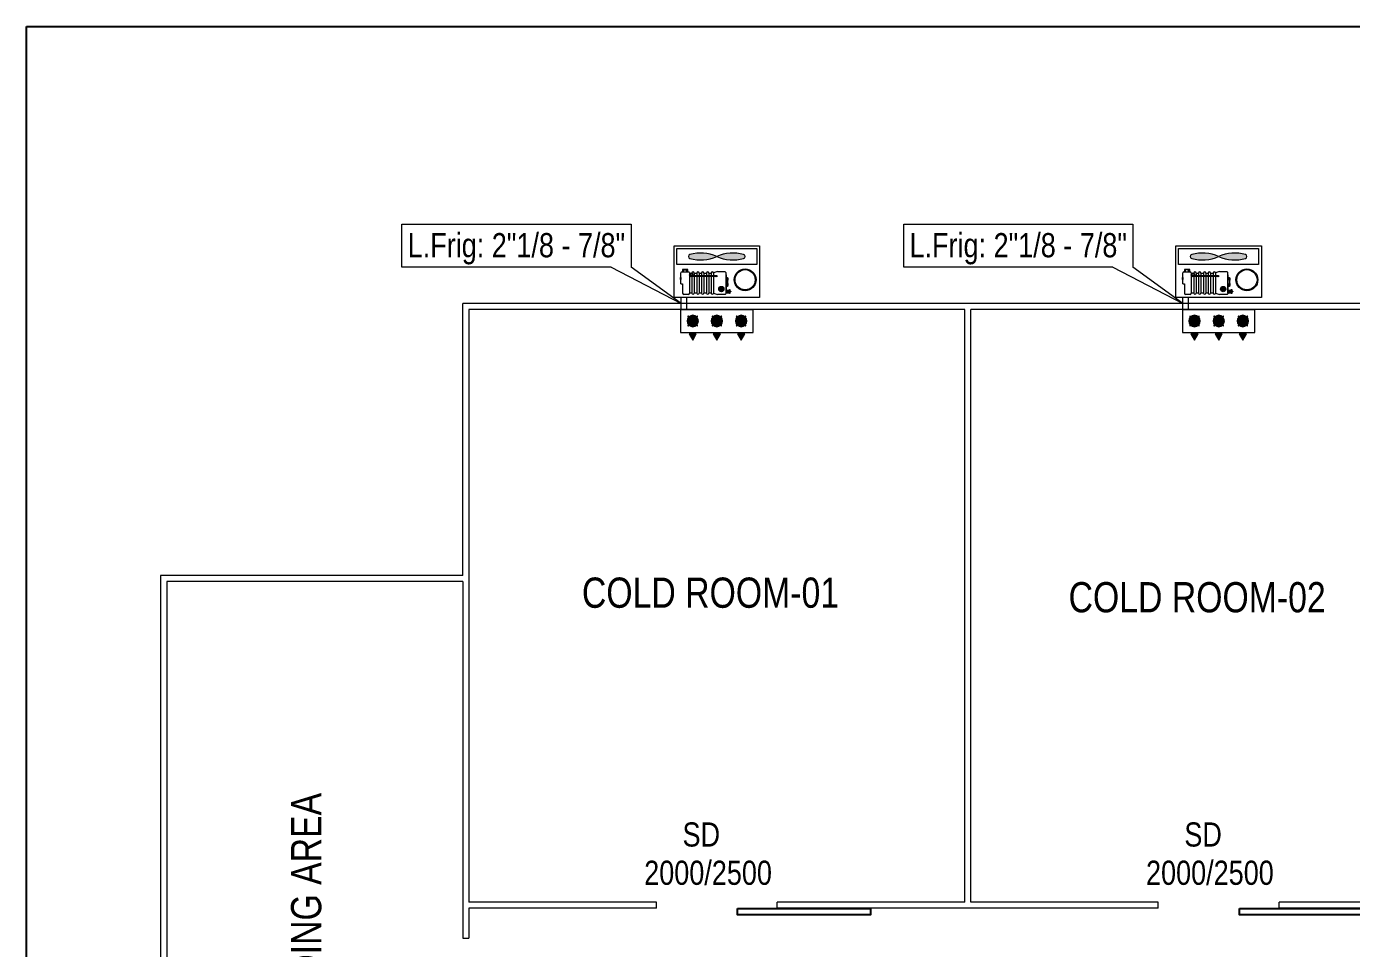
# Model space of a CAD drawing. Header units: millimetres. Extents: x 3417.1 to 3507.1, y 1298.2 to 1329.8.
# Drawn here: x 3417.06 to 3438.98, y 1314.59 to 1329.84 of the extents above; entities that cross this region are included whole.
import ezdxf

# ---------------------------------------------------------------- set-up
doc = ezdxf.new("R2010")
doc.units = ezdxf.units.MM
doc.linetypes.add('JIS_02_0.7', pattern=[1.35, 0.75, -0.6])
for name, color, linetype, lineweight in [('Contour', 7, 'Continuous', 9), ('Froid', 6, 'Continuous', 9), ('P.A.C', 112, 'Continuous', 13)]:
    doc.layers.add(name, color=color, linetype=linetype, lineweight=lineweight)
doc.layers.add('Porte', color=8, linetype='Continuous')
doc.layers.add('Text01', color=42, linetype='Continuous')
doc.styles.get("Standard").update_dxf_attribs({"font": 'arial.ttf'})

# ---------------------------------------------------------------- blocks, each defined once
blk = doc.blocks.new('GTEW')
at = {"layer": 'Froid'}
h = blk.add_hatch(color=256, dxfattribs=at)
h.dxf.hatch_style = 1
h.set_gradient(color1=(255, 0, 255), color2=(173, 173, 173), tint=1, name='SPHERICAL')
h.paths.add_polyline_path([(3428.923, 1326.001, 0.76774), (3428.923, 1326.068, 0.170197), (3428.479, 1326.034, 0.170197)])
h.paths.add_polyline_path([(3428.479, 1326.034, 0.170197), (3428.035, 1326.068, 0.76774), (3428.035, 1326.001, 0.170197)])
h = blk.add_hatch(color=256, dxfattribs=at)
h.dxf.hatch_style = 1
h.set_gradient(color1=(255, 0, 255), color2=(173, 173, 173), tint=1, name='SPHERICAL')
h.paths.add_polyline_path([(3437.223, 1326.001, 0.76774), (3437.223, 1326.068, 0.170197), (3436.779, 1326.034, 0.170197)])
h.paths.add_polyline_path([(3436.779, 1326.034, 0.170197), (3436.335, 1326.068, 0.76774), (3436.335, 1326.001, 0.170197)])
h = blk.add_hatch(color=256, dxfattribs=at)
h.dxf.hatch_style = 1
h.paths.add_polyline_path([(3428.039, 1325.755), (3428.039, 1325.758), (3428.028, 1325.758), (3428.028, 1325.737, -0.190781)])
h.paths.add_polyline_path([(3428.028, 1325.729), (3428.028, 1325.724, 0.414214), (3428.048, 1325.704), (3428.057, 1325.704, -0.376247)])
h.paths.add_polyline_path([(3428.068, 1325.707, -0.106016), (3428.057, 1325.704), (3428.068, 1325.704)])
h.paths.add_polyline_path([(3428.039, 1325.735), (3428.039, 1325.736, 0.041034), (3428.038, 1325.733, 0.427359), (3428.058, 1325.715, -0.398981)])
h = blk.add_hatch(color=256, dxfattribs=at)
h.dxf.hatch_style = 1
h.paths.add_polyline_path([(3428.068, 1325.758), (3428.044, 1325.758, 0.051406), (3428.039, 1325.755), (3428.039, 1325.736, -0.579239), (3428.068, 1325.747)])
h = blk.add_hatch(color=256, dxfattribs=at)
h.dxf.hatch_style = 1
h.paths.add_polyline_path([(3428.464, 1325.71, 1), (3428.481, 1325.71, 1)])
h = blk.add_hatch(color=256, dxfattribs=at)
h.dxf.hatch_style = 1
h.paths.add_polyline_path([(3436.339, 1325.755), (3436.339, 1325.758), (3436.328, 1325.758), (3436.328, 1325.737, -0.190781)])
h.paths.add_polyline_path([(3436.328, 1325.729), (3436.328, 1325.724, 0.414214), (3436.348, 1325.704), (3436.357, 1325.704, -0.376247)])
h.paths.add_polyline_path([(3436.368, 1325.707, -0.106016), (3436.357, 1325.704), (3436.368, 1325.704)])
h.paths.add_polyline_path([(3436.339, 1325.735), (3436.339, 1325.736, 0.041034), (3436.338, 1325.733, 0.427359), (3436.358, 1325.715, -0.398981)])
h = blk.add_hatch(color=256, dxfattribs=at)
h.dxf.hatch_style = 1
h.paths.add_polyline_path([(3436.368, 1325.758), (3436.344, 1325.758, 0.051406), (3436.339, 1325.755), (3436.339, 1325.736, -0.579239), (3436.368, 1325.747)])
h = blk.add_hatch(color=256, dxfattribs=at)
h.dxf.hatch_style = 1
h.paths.add_polyline_path([(3436.764, 1325.71, 1), (3436.781, 1325.71, 1)])
h = blk.add_hatch(color=256, dxfattribs=at)
h.dxf.hatch_style = 1
h.paths.add_polyline_path([(3428.595, 1325.513), (3428.514, 1325.513, 0.103921), (3428.511, 1325.495, 1), (3428.598, 1325.495, 0.103921)])
h = blk.add_hatch(color=256, dxfattribs=at)
h.dxf.hatch_style = 1
h.paths.add_polyline_path([(3428.713, 1325.457), (3428.708, 1325.459), (3428.708, 1325.449), (3428.713, 1325.45)])
h.paths.add_polyline_path([(3428.708, 1325.457), (3428.705, 1325.457), (3428.705, 1325.451), (3428.708, 1325.451)])
h.paths.add_polyline_path([(3428.708, 1325.459), (3428.705, 1325.459), (3428.705, 1325.457), (3428.708, 1325.457)])
h.paths.add_polyline_path([(3428.708, 1325.451), (3428.705, 1325.451), (3428.705, 1325.449), (3428.708, 1325.449)])
h = blk.add_hatch(color=256, dxfattribs=at)
h.dxf.hatch_style = 1
h.paths.add_polyline_path([(3436.895, 1325.513), (3436.814, 1325.513, 0.103921), (3436.811, 1325.495, 1), (3436.898, 1325.495, 0.103921)])
h = blk.add_hatch(color=256, dxfattribs=at)
h.dxf.hatch_style = 1
h.paths.add_polyline_path([(3437.013, 1325.457), (3437.008, 1325.459), (3437.008, 1325.449), (3437.013, 1325.45)])
h.paths.add_polyline_path([(3437.008, 1325.457), (3437.005, 1325.457), (3437.005, 1325.451), (3437.008, 1325.451)])
h.paths.add_polyline_path([(3437.008, 1325.459), (3437.005, 1325.459), (3437.005, 1325.457), (3437.008, 1325.457)])
h.paths.add_polyline_path([(3437.008, 1325.451), (3437.005, 1325.451), (3437.005, 1325.449), (3437.008, 1325.449)])
for points in [[(3428.022, 1324.753), (3428.141, 1324.753), (3428.081, 1324.652)], [(3428.422, 1324.753), (3428.541, 1324.753), (3428.481, 1324.652)], [(3428.822, 1324.753), (3428.941, 1324.753), (3428.881, 1324.652)], [(3436.322, 1324.753), (3436.441, 1324.753), (3436.381, 1324.652)], [(3436.722, 1324.753), (3436.841, 1324.753), (3436.781, 1324.652)], [(3437.122, 1324.753), (3437.241, 1324.753), (3437.181, 1324.652)]]:
    blk.add_hatch(color=256, dxfattribs=at).paths.add_polyline_path(points)
at = {"layer": 'Contour'}
for p, q in [((3466.881, 1325.256), (3424.281, 1325.256)), ((3424.281, 1320.756), (3424.281, 1325.256)), ((3432.581, 1325.156), (3424.381, 1325.156)), ((3424.381, 1325.156), (3424.381, 1315.356)), ((3432.581, 1315.356), (3432.581, 1325.156)), ((3440.881, 1325.156), (3432.681, 1325.156)), ((3432.681, 1315.356), (3432.681, 1325.156)), ((3424.281, 1320.756), (3419.281, 1320.756)), ((3419.281, 1320.756), (3419.281, 1305.756)), ((3424.281, 1320.656), (3419.381, 1320.656)), ((3419.381, 1320.656), (3419.381, 1305.856)), ((3424.281, 1320.656), (3424.281, 1314.756)), ((3427.481, 1315.356), (3424.381, 1315.356)), ((3427.481, 1315.256), (3427.481, 1315.356)), ((3432.581, 1315.356), (3429.481, 1315.356)), ((3429.481, 1315.256), (3429.481, 1315.356)), ((3435.781, 1315.356), (3432.681, 1315.356)), ((3435.781, 1315.256), (3435.781, 1315.356)), ((3440.881, 1315.356), (3437.781, 1315.356)), ((3437.781, 1315.256), (3437.781, 1315.356)), ((3427.481, 1315.256), (3424.381, 1315.256)), ((3424.381, 1315.256), (3424.381, 1314.756)), ((3435.781, 1315.256), (3429.481, 1315.256)), ((3444.081, 1315.256), (3437.781, 1315.256)), ((3424.281, 1314.756), (3424.381, 1314.756))]:
    blk.add_line(p, q, dxfattribs=at)
at = {"layer": 'Froid', "color": 8}
for p, q in [((3426.731, 1325.855), (3427.89, 1325.256)), ((3427.89, 1325.257), (3427.062, 1325.855)), ((3435.031, 1325.855), (3436.19, 1325.256)), ((3436.19, 1325.257), (3435.362, 1325.855))]:
    blk.add_line(p, q, dxfattribs=at)
at = {"layer": 'Froid'}
for p, q in [((3427.88, 1325.674), (3427.886, 1325.674)), ((3427.886, 1325.667), (3427.88, 1325.667)), ((3427.88, 1325.661), (3427.886, 1325.661)), ((3427.886, 1325.584), (3427.886, 1325.762)), ((3427.906, 1325.782), (3428.007, 1325.782)), ((3428.027, 1325.762), (3428.027, 1325.426)), ((3428.462, 1325.704), (3428.048, 1325.704)), ((3428.068, 1325.758), (3428.068, 1325.43)), ((3428.296, 1325.715), (3428.079, 1325.715)), ((3428.108, 1325.758), (3428.108, 1325.43)), ((3428.148, 1325.758), (3428.148, 1325.43)), ((3428.188, 1325.758), (3428.188, 1325.43)), ((3428.228, 1325.758), (3428.228, 1325.43)), ((3428.267, 1325.758), (3428.267, 1325.43)), ((3428.307, 1325.758), (3428.307, 1325.43)), ((3428.461, 1325.715), (3428.311, 1325.715)), ((3428.347, 1325.758), (3428.347, 1325.43)), ((3428.387, 1325.758), (3428.387, 1325.43)), ((3428.427, 1325.762), (3428.426, 1325.762)), ((3428.427, 1325.758), (3428.427, 1325.43)), ((3428.664, 1325.667), (3428.658, 1325.667)), ((3428.658, 1325.66), (3428.661, 1325.66)), ((3428.658, 1325.66), (3428.664, 1325.66)), ((3436.18, 1325.674), (3436.186, 1325.674)), ((3436.186, 1325.667), (3436.18, 1325.667)), ((3436.18, 1325.661), (3436.186, 1325.661)), ((3436.186, 1325.584), (3436.186, 1325.762)), ((3436.206, 1325.782), (3436.307, 1325.782)), ((3436.327, 1325.762), (3436.327, 1325.426)), ((3436.762, 1325.704), (3436.348, 1325.704)), ((3436.368, 1325.758), (3436.368, 1325.43)), ((3436.596, 1325.715), (3436.379, 1325.715)), ((3436.408, 1325.758), (3436.408, 1325.43)), ((3436.448, 1325.758), (3436.448, 1325.43)), ((3436.488, 1325.758), (3436.488, 1325.43)), ((3436.528, 1325.758), (3436.528, 1325.43)), ((3436.567, 1325.758), (3436.567, 1325.43)), ((3436.607, 1325.758), (3436.607, 1325.43)), ((3436.761, 1325.715), (3436.611, 1325.715)), ((3436.647, 1325.758), (3436.647, 1325.43)), ((3436.687, 1325.758), (3436.687, 1325.43)), ((3436.727, 1325.762), (3436.726, 1325.762)), ((3436.727, 1325.758), (3436.727, 1325.43)), ((3436.964, 1325.667), (3436.958, 1325.667)), ((3436.958, 1325.66), (3436.961, 1325.66)), ((3436.958, 1325.66), (3436.964, 1325.66)), ((3427.886, 1325.584), (3427.915, 1325.584)), ((3427.915, 1325.584), (3427.915, 1325.426)), ((3428.514, 1325.513), (3428.595, 1325.513)), ((3428.664, 1325.653), (3428.658, 1325.653)), ((3428.664, 1325.578), (3428.658, 1325.578)), ((3428.658, 1325.572), (3428.664, 1325.572)), ((3428.664, 1325.564), (3428.658, 1325.564)), ((3428.705, 1325.459), (3428.708, 1325.459)), ((3428.705, 1325.45), (3428.705, 1325.457)), ((3428.708, 1325.457), (3428.705, 1325.457)), ((3428.708, 1325.451), (3428.705, 1325.451)), ((3428.705, 1325.449), (3428.708, 1325.449)), ((3428.708, 1325.449), (3428.708, 1325.459)), ((3428.708, 1325.459), (3428.713, 1325.457)), ((3428.713, 1325.45), (3428.708, 1325.449)), ((3428.713, 1325.457), (3428.713, 1325.45)), ((3436.186, 1325.584), (3436.215, 1325.584)), ((3436.215, 1325.584), (3436.215, 1325.426)), ((3436.814, 1325.513), (3436.895, 1325.513)), ((3436.964, 1325.653), (3436.958, 1325.653)), ((3436.964, 1325.578), (3436.958, 1325.578)), ((3436.958, 1325.572), (3436.964, 1325.572)), ((3436.964, 1325.564), (3436.958, 1325.564)), ((3437.005, 1325.459), (3437.008, 1325.459)), ((3437.005, 1325.45), (3437.005, 1325.457)), ((3437.008, 1325.457), (3437.005, 1325.457)), ((3437.008, 1325.451), (3437.005, 1325.451)), ((3437.005, 1325.449), (3437.008, 1325.449)), ((3437.008, 1325.449), (3437.008, 1325.459)), ((3437.008, 1325.459), (3437.013, 1325.457)), ((3437.013, 1325.45), (3437.008, 1325.449)), ((3437.013, 1325.457), (3437.013, 1325.45)), ((3428.007, 1325.406), (3427.935, 1325.406)), ((3427.982, 1325.156), (3427.982, 1325.358)), ((3428.427, 1325.426), (3428.426, 1325.426)), ((3436.307, 1325.406), (3436.235, 1325.406)), ((3436.282, 1325.156), (3436.282, 1325.358)), ((3436.727, 1325.426), (3436.726, 1325.426)), ((3427.881, 1325.156), (3427.881, 1324.777)), ((3427.881, 1325.156), (3429.081, 1325.156)), ((3429.081, 1324.777), (3429.081, 1325.156)), ((3436.181, 1325.156), (3436.181, 1324.777)), ((3436.181, 1325.156), (3437.381, 1325.156)), ((3437.381, 1324.777), (3437.381, 1325.156)), ((3427.881, 1324.777), (3429.081, 1324.777)), ((3436.181, 1324.777), (3437.381, 1324.777)), ((3428.022, 1324.753), (3428.141, 1324.753)), ((3428.022, 1324.753), (3428.081, 1324.652)), ((3428.081, 1324.652), (3428.141, 1324.753)), ((3428.422, 1324.753), (3428.541, 1324.753)), ((3428.422, 1324.753), (3428.481, 1324.652)), ((3428.481, 1324.652), (3428.541, 1324.753)), ((3428.822, 1324.753), (3428.941, 1324.753)), ((3428.822, 1324.753), (3428.881, 1324.652)), ((3428.881, 1324.652), (3428.941, 1324.753)), ((3436.322, 1324.753), (3436.441, 1324.753)), ((3436.322, 1324.753), (3436.381, 1324.652)), ((3436.381, 1324.652), (3436.441, 1324.753)), ((3436.722, 1324.753), (3436.841, 1324.753)), ((3436.722, 1324.753), (3436.781, 1324.652)), ((3436.781, 1324.652), (3436.841, 1324.753)), ((3437.122, 1324.753), (3437.241, 1324.753)), ((3437.122, 1324.753), (3437.181, 1324.652)), ((3437.181, 1324.652), (3437.241, 1324.753))]:
    blk.add_line(p, q, dxfattribs=at)
at = {"layer": 'Froid', "linetype": 'JIS_02_0.7'}
for p, q in [((3427.89, 1325.156), (3427.89, 1325.358)), ((3436.19, 1325.156), (3436.19, 1325.358))]:
    blk.add_line(p, q, dxfattribs=at)
at = {"layer": 'Froid', "color": 8}
for points in [[(3426.731, 1325.855), (3423.271, 1325.855), (3423.271, 1326.57), (3427.062, 1326.57), (3427.062, 1325.855)], [(3435.031, 1325.855), (3431.571, 1325.855), (3431.571, 1326.57), (3435.362, 1326.57), (3435.362, 1325.855)]]:
    blk.add_lwpolyline(points, dxfattribs=at)
at = {"layer": 'Froid', "ltscale": 0.1}
for points in [[(3427.774, 1326.211), (3429.188, 1326.211), (3429.188, 1325.358), (3427.774, 1325.358)], [(3436.074, 1326.211), (3437.488, 1326.211), (3437.488, 1325.358), (3436.074, 1325.358)]]:
    blk.add_lwpolyline(points, close=True, dxfattribs=at)
at = {"layer": 'Froid'}
for points in [[(3427.817, 1326.165), (3429.142, 1326.165), (3429.142, 1325.904), (3427.817, 1325.904)], [(3436.117, 1326.165), (3437.442, 1326.165), (3437.442, 1325.904), (3436.117, 1325.904)], [(3427.914, 1325.782), (3428.002, 1325.782), (3428.002, 1325.82), (3427.914, 1325.82)], [(3428.632, 1325.686), (3428.658, 1325.686), (3428.658, 1325.54), (3428.632, 1325.54)], [(3436.214, 1325.782), (3436.302, 1325.782), (3436.302, 1325.82), (3436.214, 1325.82)], [(3436.932, 1325.686), (3436.958, 1325.686), (3436.958, 1325.54), (3436.932, 1325.54)], [(3428.632, 1325.476), (3428.69, 1325.476), (3428.69, 1325.43), (3428.632, 1325.43)], [(3428.69, 1325.487), (3428.697, 1325.487), (3428.697, 1325.42), (3428.69, 1325.42)], [(3436.932, 1325.476), (3436.99, 1325.476), (3436.99, 1325.43), (3436.932, 1325.43)], [(3436.99, 1325.487), (3436.997, 1325.487), (3436.997, 1325.42), (3436.99, 1325.42)]]:
    blk.add_lwpolyline(points, close=True, dxfattribs=at)
for points in [[(3427.88, 1325.655), (3427.88, 1325.681, -0.414214), (3427.884, 1325.685), (3427.886, 1325.685), (3427.886, 1325.651), (3427.884, 1325.651, -0.414214)], [(3428.664, 1325.673), (3428.664, 1325.646, -0.414214), (3428.66, 1325.642), (3428.658, 1325.642), (3428.658, 1325.677), (3428.66, 1325.677, -0.414214)], [(3436.18, 1325.655), (3436.18, 1325.681, -0.414214), (3436.184, 1325.685), (3436.186, 1325.685), (3436.186, 1325.651), (3436.184, 1325.651, -0.414214)], [(3436.964, 1325.673), (3436.964, 1325.646, -0.414214), (3436.96, 1325.642), (3436.958, 1325.642), (3436.958, 1325.677), (3436.96, 1325.677, -0.414214)], [(3428.664, 1325.584), (3428.664, 1325.558, -0.414214), (3428.66, 1325.554), (3428.658, 1325.554), (3428.658, 1325.588), (3428.66, 1325.588, -0.414214)], [(3436.964, 1325.584), (3436.964, 1325.558, -0.414214), (3436.96, 1325.554), (3436.958, 1325.554), (3436.958, 1325.588), (3436.96, 1325.588, -0.414214)]]:
    blk.add_lwpolyline(points, format="xyb", close=True, dxfattribs=at)
for points in [[(3428.027, 1325.758), (3428.068, 1325.758)], [(3428.108, 1325.758), (3428.148, 1325.758)], [(3428.188, 1325.758), (3428.228, 1325.758)], [(3428.267, 1325.758), (3428.307, 1325.758)], [(3428.347, 1325.758), (3428.387, 1325.758)], [(3436.327, 1325.758), (3436.368, 1325.758)], [(3436.408, 1325.758), (3436.448, 1325.758)], [(3436.488, 1325.758), (3436.528, 1325.758)], [(3436.567, 1325.758), (3436.607, 1325.758)], [(3436.647, 1325.758), (3436.687, 1325.758)], [(3428.705, 1325.449), (3428.705, 1325.459)], [(3437.005, 1325.449), (3437.005, 1325.459)], [(3428.068, 1325.43), (3428.027, 1325.43)], [(3428.148, 1325.43), (3428.108, 1325.43)], [(3428.228, 1325.43), (3428.188, 1325.43)], [(3428.307, 1325.43), (3428.267, 1325.43)], [(3428.387, 1325.43), (3428.347, 1325.43)], [(3436.368, 1325.43), (3436.327, 1325.43)], [(3436.448, 1325.43), (3436.408, 1325.43)], [(3436.528, 1325.43), (3436.488, 1325.43)], [(3436.607, 1325.43), (3436.567, 1325.43)], [(3436.687, 1325.43), (3436.647, 1325.43)]]:
    blk.add_lwpolyline(points, dxfattribs=at)
for points in [[(3428.632, 1325.46), (3428.632, 1325.762, 0.414214), (3428.612, 1325.782), (3428.493, 1325.782)], [(3428.632, 1325.728), (3428.632, 1325.426, -0.414214), (3428.612, 1325.406), (3428.493, 1325.406)], [(3436.932, 1325.46), (3436.932, 1325.762, 0.414214), (3436.912, 1325.782), (3436.793, 1325.782)], [(3436.932, 1325.728), (3436.932, 1325.426, -0.414214), (3436.912, 1325.406), (3436.793, 1325.406)]]:
    blk.add_lwpolyline(points, format="xyb", dxfattribs=at)
for centre, radius in [((3427.928, 1325.803), 0.00794), ((3427.981, 1325.803), 0.00852), ((3428.057, 1325.733), 0.0285), ((3428.057, 1325.733), 0.0183), ((3428.472, 1325.71), 0.0121), ((3428.472, 1325.71), 0.0087), ((3428.948, 1325.649), 0.181), ((3428.948, 1325.649), 0.167), ((3436.228, 1325.803), 0.00794), ((3436.281, 1325.803), 0.00852), ((3436.357, 1325.733), 0.0285), ((3436.357, 1325.733), 0.0183), ((3436.772, 1325.71), 0.0121), ((3436.772, 1325.71), 0.0087), ((3437.248, 1325.649), 0.181), ((3437.248, 1325.649), 0.167), ((3428.555, 1325.495), 0.0438), ((3428.662, 1325.453), 0.00872), ((3428.662, 1325.453), 0.00701), ((3428.662, 1325.453), 0.00439), ((3428.662, 1325.453), 0.00261), ((3436.855, 1325.495), 0.0438), ((3436.962, 1325.453), 0.00872), ((3436.962, 1325.453), 0.00701), ((3436.962, 1325.453), 0.00439), ((3436.962, 1325.453), 0.00261)]:
    blk.add_circle(centre, radius, dxfattribs=at)
for centre, radius, start, end in [((3428.044, 1326.034), 0.035, 104.9702, 255.0298), ((3428.209, 1325.418), 0.673, 66.3341, 104.9702), ((3428.209, 1326.651), 0.673, 255.0298, 293.6659), ((3428.75, 1325.418), 0.673, 75.0298, 113.6659), ((3428.75, 1326.651), 0.673, 246.3341, 284.9702), ((3428.914, 1326.034), 0.035, 284.9702, 75.0298), ((3436.344, 1326.034), 0.035, 104.9702, 255.0298), ((3436.509, 1325.418), 0.673, 66.3341, 104.9702), ((3436.509, 1326.651), 0.673, 255.0298, 293.6659), ((3437.05, 1325.418), 0.673, 75.0298, 113.6659), ((3437.05, 1326.651), 0.673, 246.3341, 284.9702), ((3437.214, 1326.034), 0.035, 284.9702, 75.0298), ((3427.906, 1325.762), 0.0199, 90, 180), ((3428.007, 1325.762), 0.0199, 0, 90), ((3428.048, 1325.724), 0.0199, 180, 270), ((3428.059, 1325.735), 0.0199, 180, 270), ((3428.088, 1325.758), 0.0199, 0, 180), ((3428.168, 1325.758), 0.0199, 0, 180), ((3428.248, 1325.758), 0.0199, 0, 180), ((3428.296, 1325.717), 0.00199, 270, 0), ((3428.327, 1325.758), 0.0199, 0, 180), ((3428.311, 1325.717), 0.00199, 180, 270), ((3428.407, 1325.758), 0.0199, 0, 180), ((3428.579, 1325.378), 0.414, 101.9747, 111.5456), ((3436.206, 1325.762), 0.0199, 90, 180), ((3436.307, 1325.762), 0.0199, 0, 90), ((3436.348, 1325.724), 0.0199, 180, 270), ((3436.359, 1325.735), 0.0199, 180, 270), ((3436.388, 1325.758), 0.0199, 0, 180), ((3436.468, 1325.758), 0.0199, 0, 180), ((3436.548, 1325.758), 0.0199, 0, 180), ((3436.596, 1325.717), 0.00199, 270, 0), ((3436.627, 1325.758), 0.0199, 0, 180), ((3436.611, 1325.717), 0.00199, 180, 270), ((3436.707, 1325.758), 0.0199, 0, 180), ((3436.879, 1325.378), 0.414, 101.9747, 111.5456), ((3427.935, 1325.426), 0.0199, 180, 270), ((3428.007, 1325.426), 0.0199, 270, 0), ((3428.088, 1325.43), 0.0199, 180, 0), ((3428.168, 1325.43), 0.0199, 180, 0), ((3428.248, 1325.43), 0.0199, 180, 0), ((3428.327, 1325.43), 0.0199, 180, 0), ((3428.407, 1325.43), 0.0199, 180, 0), ((3428.579, 1325.811), 0.414, 248.4544, 258.0253), ((3436.235, 1325.426), 0.0199, 180, 270), ((3436.307, 1325.426), 0.0199, 270, 0), ((3436.388, 1325.43), 0.0199, 180, 0), ((3436.468, 1325.43), 0.0199, 180, 0), ((3436.548, 1325.43), 0.0199, 180, 0), ((3436.627, 1325.43), 0.0199, 180, 0), ((3436.707, 1325.43), 0.0199, 180, 0), ((3436.879, 1325.811), 0.414, 248.4544, 258.0253)]:
    blk.add_arc(centre, radius, start, end, dxfattribs=at)
at = {"layer": 'P.A.C'}
for p, q in [((3428.065, 1324.977), (3428.003, 1325.039)), ((3428.071, 1324.983), (3428.009, 1325.045)), ((3428.091, 1324.983), (3428.153, 1325.045)), ((3428.098, 1324.977), (3428.159, 1325.039)), ((3428.465, 1324.977), (3428.403, 1325.039)), ((3428.471, 1324.983), (3428.409, 1325.045)), ((3428.491, 1324.983), (3428.553, 1325.045)), ((3428.498, 1324.977), (3428.559, 1325.039)), ((3428.865, 1324.977), (3428.803, 1325.039)), ((3428.871, 1324.983), (3428.809, 1325.045)), ((3428.891, 1324.983), (3428.953, 1325.045)), ((3428.898, 1324.977), (3428.959, 1325.039)), ((3436.365, 1324.977), (3436.303, 1325.039)), ((3436.371, 1324.983), (3436.309, 1325.045)), ((3436.391, 1324.983), (3436.453, 1325.045)), ((3436.398, 1324.977), (3436.459, 1325.039)), ((3436.765, 1324.977), (3436.703, 1325.039)), ((3436.771, 1324.983), (3436.709, 1325.045)), ((3436.791, 1324.983), (3436.853, 1325.045)), ((3436.798, 1324.977), (3436.859, 1325.039)), ((3437.165, 1324.977), (3437.103, 1325.039)), ((3437.171, 1324.983), (3437.109, 1325.045)), ((3437.191, 1324.983), (3437.253, 1325.045)), ((3437.198, 1324.977), (3437.259, 1325.039)), ((3428.065, 1324.956), (3428.003, 1324.895)), ((3428.071, 1324.95), (3428.009, 1324.888)), ((3428.072, 1324.976), (3428.063, 1324.967)), ((3428.072, 1324.957), (3428.063, 1324.967)), ((3428.072, 1324.976), (3428.081, 1324.985)), ((3428.072, 1324.957), (3428.081, 1324.948)), ((3428.09, 1324.976), (3428.081, 1324.985)), ((3428.081, 1324.948), (3428.081, 1324.985)), ((3428.09, 1324.957), (3428.081, 1324.948)), ((3428.09, 1324.976), (3428.1, 1324.967)), ((3428.09, 1324.957), (3428.1, 1324.967)), ((3428.091, 1324.95), (3428.153, 1324.888)), ((3428.098, 1324.956), (3428.159, 1324.895)), ((3428.465, 1324.956), (3428.403, 1324.895)), ((3428.471, 1324.95), (3428.409, 1324.888)), ((3428.472, 1324.976), (3428.463, 1324.967)), ((3428.472, 1324.957), (3428.463, 1324.967)), ((3428.472, 1324.976), (3428.481, 1324.985)), ((3428.472, 1324.957), (3428.481, 1324.948)), ((3428.49, 1324.976), (3428.481, 1324.985)), ((3428.481, 1324.948), (3428.481, 1324.985)), ((3428.49, 1324.957), (3428.481, 1324.948)), ((3428.49, 1324.976), (3428.5, 1324.967)), ((3428.49, 1324.957), (3428.5, 1324.967)), ((3428.491, 1324.95), (3428.553, 1324.888)), ((3428.498, 1324.956), (3428.559, 1324.895)), ((3428.865, 1324.956), (3428.803, 1324.895)), ((3428.871, 1324.95), (3428.809, 1324.888)), ((3428.872, 1324.976), (3428.863, 1324.967)), ((3428.872, 1324.957), (3428.863, 1324.967)), ((3428.872, 1324.976), (3428.881, 1324.985)), ((3428.872, 1324.957), (3428.881, 1324.948)), ((3428.89, 1324.976), (3428.881, 1324.985)), ((3428.881, 1324.948), (3428.881, 1324.985)), ((3428.89, 1324.957), (3428.881, 1324.948)), ((3428.89, 1324.976), (3428.9, 1324.967)), ((3428.89, 1324.957), (3428.9, 1324.967)), ((3428.891, 1324.95), (3428.953, 1324.888)), ((3428.898, 1324.956), (3428.959, 1324.895)), ((3436.365, 1324.956), (3436.303, 1324.895)), ((3436.371, 1324.95), (3436.309, 1324.888)), ((3436.372, 1324.976), (3436.363, 1324.967)), ((3436.372, 1324.957), (3436.363, 1324.967)), ((3436.372, 1324.976), (3436.381, 1324.985)), ((3436.372, 1324.957), (3436.381, 1324.948)), ((3436.39, 1324.976), (3436.381, 1324.985)), ((3436.381, 1324.948), (3436.381, 1324.985)), ((3436.39, 1324.957), (3436.381, 1324.948)), ((3436.39, 1324.976), (3436.4, 1324.967)), ((3436.39, 1324.957), (3436.4, 1324.967)), ((3436.391, 1324.95), (3436.453, 1324.888)), ((3436.398, 1324.956), (3436.459, 1324.895)), ((3436.765, 1324.956), (3436.703, 1324.895)), ((3436.771, 1324.95), (3436.709, 1324.888)), ((3436.772, 1324.976), (3436.763, 1324.967)), ((3436.772, 1324.957), (3436.763, 1324.967)), ((3436.772, 1324.976), (3436.781, 1324.985)), ((3436.772, 1324.957), (3436.781, 1324.948)), ((3436.79, 1324.976), (3436.781, 1324.985)), ((3436.781, 1324.948), (3436.781, 1324.985)), ((3436.79, 1324.957), (3436.781, 1324.948)), ((3436.79, 1324.976), (3436.8, 1324.967)), ((3436.79, 1324.957), (3436.8, 1324.967)), ((3436.791, 1324.95), (3436.853, 1324.888)), ((3436.798, 1324.956), (3436.859, 1324.895)), ((3437.165, 1324.956), (3437.103, 1324.895)), ((3437.171, 1324.95), (3437.109, 1324.888)), ((3437.172, 1324.976), (3437.163, 1324.967)), ((3437.172, 1324.957), (3437.163, 1324.967)), ((3437.172, 1324.976), (3437.181, 1324.985)), ((3437.172, 1324.957), (3437.181, 1324.948)), ((3437.19, 1324.976), (3437.181, 1324.985)), ((3437.181, 1324.948), (3437.181, 1324.985)), ((3437.19, 1324.957), (3437.181, 1324.948)), ((3437.19, 1324.976), (3437.2, 1324.967)), ((3437.19, 1324.957), (3437.2, 1324.967)), ((3437.191, 1324.95), (3437.253, 1324.888)), ((3437.198, 1324.956), (3437.259, 1324.895))]:
    blk.add_line(p, q, dxfattribs=at)
for centre, radius in [((3428.006, 1325.042), 0.00189), ((3428.156, 1325.042), 0.00189), ((3428.406, 1325.042), 0.00189), ((3428.556, 1325.042), 0.00189), ((3428.806, 1325.042), 0.00189), ((3428.956, 1325.042), 0.00189), ((3436.306, 1325.042), 0.00189), ((3436.456, 1325.042), 0.00189), ((3436.706, 1325.042), 0.00189), ((3436.856, 1325.042), 0.00189), ((3437.106, 1325.042), 0.00189), ((3437.256, 1325.042), 0.00189), ((3428.006, 1324.892), 0.00189), ((3428.081, 1324.967), 0.0194), ((3428.156, 1324.892), 0.00189), ((3428.406, 1324.892), 0.00189), ((3428.481, 1324.967), 0.0194), ((3428.556, 1324.892), 0.00189), ((3428.806, 1324.892), 0.00189), ((3428.881, 1324.967), 0.0194), ((3428.956, 1324.892), 0.00189), ((3436.306, 1324.892), 0.00189), ((3436.381, 1324.967), 0.0194), ((3436.456, 1324.892), 0.00189), ((3436.706, 1324.892), 0.00189), ((3436.781, 1324.967), 0.0194), ((3436.856, 1324.892), 0.00189), ((3437.106, 1324.892), 0.00189), ((3437.181, 1324.967), 0.0194), ((3437.256, 1324.892), 0.00189)]:
    blk.add_circle(centre, radius, dxfattribs=at)
at = {"layer": 'P.A.C', "color": 6}
for centre, radius, start, end in [((3428.081, 1324.967), 0.0939, 137.6609, 222.3391), ((3428.081, 1324.967), 0.0877, 137.8494, 222.1506), ((3428.081, 1324.967), 0.0815, 138.0668, 221.9332), ((3428.081, 1324.967), 0.0753, 138.32, 221.68), ((3428.081, 1324.967), 0.0691, 138.6189, 221.3811), ((3428.081, 1324.967), 0.0939, 47.6609, 132.3391), ((3428.081, 1324.967), 0.0629, 138.9769, 221.0231), ((3428.081, 1324.967), 0.0877, 47.8494, 132.1506), ((3428.081, 1324.967), 0.0567, 139.4136, 220.5864), ((3428.081, 1324.967), 0.0815, 48.0668, 131.9332), ((3428.081, 1324.967), 0.0753, 48.32, 131.68), ((3428.081, 1324.967), 0.0505, 139.9582, 220.0418), ((3428.081, 1324.967), 0.0691, 48.6189, 131.3811), ((3428.081, 1324.967), 0.0629, 48.9769, 131.0231), ((3428.081, 1324.967), 0.0567, 49.4136, 130.5864), ((3428.081, 1324.967), 0.0505, 49.9582, 130.0418), ((3428.081, 1324.967), 0.0442, 50.6565, 129.3435), ((3428.081, 1324.967), 0.038, 51.584, 128.416), ((3428.081, 1324.967), 0.0318, 52.8767, 127.1233), ((3428.081, 1324.967), 0.0505, 319.9582, 40.0418), ((3428.081, 1324.967), 0.0567, 319.4136, 40.5864), ((3428.081, 1324.967), 0.0629, 318.9769, 41.0231), ((3428.081, 1324.967), 0.0691, 318.6189, 41.3811), ((3428.081, 1324.967), 0.0753, 318.32, 41.68), ((3428.081, 1324.967), 0.0815, 318.0668, 41.9332), ((3428.081, 1324.967), 0.0877, 317.8494, 42.1506), ((3428.081, 1324.967), 0.0939, 317.6609, 42.3391), ((3428.481, 1324.967), 0.0939, 137.6609, 222.3391), ((3428.481, 1324.967), 0.0877, 137.8494, 222.1506), ((3428.481, 1324.967), 0.0815, 138.0668, 221.9332), ((3428.481, 1324.967), 0.0753, 138.32, 221.68), ((3428.481, 1324.967), 0.0691, 138.6189, 221.3811), ((3428.481, 1324.967), 0.0939, 47.6609, 132.3391), ((3428.481, 1324.967), 0.0629, 138.9769, 221.0231), ((3428.481, 1324.967), 0.0877, 47.8494, 132.1506), ((3428.481, 1324.967), 0.0567, 139.4136, 220.5864), ((3428.481, 1324.967), 0.0815, 48.0668, 131.9332), ((3428.481, 1324.967), 0.0753, 48.32, 131.68), ((3428.481, 1324.967), 0.0505, 139.9582, 220.0418), ((3428.481, 1324.967), 0.0691, 48.6189, 131.3811), ((3428.481, 1324.967), 0.0629, 48.9769, 131.0231), ((3428.481, 1324.967), 0.0567, 49.4136, 130.5864), ((3428.481, 1324.967), 0.0505, 49.9582, 130.0418), ((3428.481, 1324.967), 0.0442, 50.6565, 129.3435), ((3428.481, 1324.967), 0.038, 51.584, 128.416), ((3428.481, 1324.967), 0.0318, 52.8767, 127.1233), ((3428.481, 1324.967), 0.0505, 319.9582, 40.0418), ((3428.481, 1324.967), 0.0567, 319.4136, 40.5864), ((3428.481, 1324.967), 0.0629, 318.9769, 41.0231), ((3428.481, 1324.967), 0.0691, 318.6189, 41.3811), ((3428.481, 1324.967), 0.0753, 318.32, 41.68), ((3428.481, 1324.967), 0.0815, 318.0668, 41.9332), ((3428.481, 1324.967), 0.0877, 317.8494, 42.1506), ((3428.481, 1324.967), 0.0939, 317.6609, 42.3391), ((3428.881, 1324.967), 0.0939, 137.6609, 222.3391), ((3428.881, 1324.967), 0.0877, 137.8494, 222.1506), ((3428.881, 1324.967), 0.0815, 138.0668, 221.9332), ((3428.881, 1324.967), 0.0753, 138.32, 221.68), ((3428.881, 1324.967), 0.0691, 138.6189, 221.3811), ((3428.881, 1324.967), 0.0939, 47.6609, 132.3391), ((3428.881, 1324.967), 0.0629, 138.9769, 221.0231), ((3428.881, 1324.967), 0.0877, 47.8494, 132.1506), ((3428.881, 1324.967), 0.0567, 139.4136, 220.5864), ((3428.881, 1324.967), 0.0815, 48.0668, 131.9332), ((3428.881, 1324.967), 0.0753, 48.32, 131.68), ((3428.881, 1324.967), 0.0505, 139.9582, 220.0418), ((3428.881, 1324.967), 0.0691, 48.6189, 131.3811), ((3428.881, 1324.967), 0.0629, 48.9769, 131.0231), ((3428.881, 1324.967), 0.0567, 49.4136, 130.5864), ((3428.881, 1324.967), 0.0505, 49.9582, 130.0418), ((3428.881, 1324.967), 0.0442, 50.6565, 129.3435), ((3428.881, 1324.967), 0.038, 51.584, 128.416), ((3428.881, 1324.967), 0.0318, 52.8767, 127.1233), ((3428.881, 1324.967), 0.0505, 319.9582, 40.0418), ((3428.881, 1324.967), 0.0567, 319.4136, 40.5864), ((3428.881, 1324.967), 0.0629, 318.9769, 41.0231), ((3428.881, 1324.967), 0.0691, 318.6189, 41.3811), ((3428.881, 1324.967), 0.0753, 318.32, 41.68), ((3428.881, 1324.967), 0.0815, 318.0668, 41.9332), ((3428.881, 1324.967), 0.0877, 317.8494, 42.1506), ((3428.881, 1324.967), 0.0939, 317.6609, 42.3391), ((3436.381, 1324.967), 0.0939, 137.6609, 222.3391), ((3436.381, 1324.967), 0.0877, 137.8494, 222.1506), ((3436.381, 1324.967), 0.0815, 138.0668, 221.9332), ((3436.381, 1324.967), 0.0753, 138.32, 221.68), ((3436.381, 1324.967), 0.0691, 138.6189, 221.3811), ((3436.381, 1324.967), 0.0939, 47.6609, 132.3391), ((3436.381, 1324.967), 0.0629, 138.9769, 221.0231), ((3436.381, 1324.967), 0.0877, 47.8494, 132.1506), ((3436.381, 1324.967), 0.0567, 139.4136, 220.5864), ((3436.381, 1324.967), 0.0815, 48.0668, 131.9332), ((3436.381, 1324.967), 0.0753, 48.32, 131.68), ((3436.381, 1324.967), 0.0505, 139.9582, 220.0418), ((3436.381, 1324.967), 0.0691, 48.6189, 131.3811), ((3436.381, 1324.967), 0.0629, 48.9769, 131.0231), ((3436.381, 1324.967), 0.0567, 49.4136, 130.5864), ((3436.381, 1324.967), 0.0505, 49.9582, 130.0418), ((3436.381, 1324.967), 0.0442, 50.6565, 129.3435), ((3436.381, 1324.967), 0.038, 51.584, 128.416), ((3436.381, 1324.967), 0.0318, 52.8767, 127.1233), ((3436.381, 1324.967), 0.0505, 319.9582, 40.0418), ((3436.381, 1324.967), 0.0567, 319.4136, 40.5864), ((3436.381, 1324.967), 0.0629, 318.9769, 41.0231), ((3436.381, 1324.967), 0.0691, 318.6189, 41.3811), ((3436.381, 1324.967), 0.0753, 318.32, 41.68), ((3436.381, 1324.967), 0.0815, 318.0668, 41.9332), ((3436.381, 1324.967), 0.0877, 317.8494, 42.1506), ((3436.381, 1324.967), 0.0939, 317.6609, 42.3391), ((3436.781, 1324.967), 0.0939, 137.6609, 222.3391), ((3436.781, 1324.967), 0.0877, 137.8494, 222.1506), ((3436.781, 1324.967), 0.0815, 138.0668, 221.9332), ((3436.781, 1324.967), 0.0753, 138.32, 221.68), ((3436.781, 1324.967), 0.0691, 138.6189, 221.3811), ((3436.781, 1324.967), 0.0939, 47.6609, 132.3391), ((3436.781, 1324.967), 0.0629, 138.9769, 221.0231), ((3436.781, 1324.967), 0.0877, 47.8494, 132.1506), ((3436.781, 1324.967), 0.0567, 139.4136, 220.5864), ((3436.781, 1324.967), 0.0815, 48.0668, 131.9332), ((3436.781, 1324.967), 0.0753, 48.32, 131.68), ((3436.781, 1324.967), 0.0505, 139.9582, 220.0418), ((3436.781, 1324.967), 0.0691, 48.6189, 131.3811), ((3436.781, 1324.967), 0.0629, 48.9769, 131.0231), ((3436.781, 1324.967), 0.0567, 49.4136, 130.5864), ((3436.781, 1324.967), 0.0505, 49.9582, 130.0418), ((3436.781, 1324.967), 0.0442, 50.6565, 129.3435), ((3436.781, 1324.967), 0.038, 51.584, 128.416), ((3436.781, 1324.967), 0.0318, 52.8767, 127.1233), ((3436.781, 1324.967), 0.0505, 319.9582, 40.0418), ((3436.781, 1324.967), 0.0567, 319.4136, 40.5864), ((3436.781, 1324.967), 0.0629, 318.9769, 41.0231), ((3436.781, 1324.967), 0.0691, 318.6189, 41.3811), ((3436.781, 1324.967), 0.0753, 318.32, 41.68), ((3436.781, 1324.967), 0.0815, 318.0668, 41.9332), ((3436.781, 1324.967), 0.0877, 317.8494, 42.1506), ((3436.781, 1324.967), 0.0939, 317.6609, 42.3391), ((3437.181, 1324.967), 0.0939, 137.6609, 222.3391), ((3437.181, 1324.967), 0.0877, 137.8494, 222.1506), ((3437.181, 1324.967), 0.0815, 138.0668, 221.9332), ((3437.181, 1324.967), 0.0753, 138.32, 221.68), ((3437.181, 1324.967), 0.0691, 138.6189, 221.3811), ((3437.181, 1324.967), 0.0939, 47.6609, 132.3391), ((3437.181, 1324.967), 0.0629, 138.9769, 221.0231), ((3437.181, 1324.967), 0.0877, 47.8494, 132.1506), ((3437.181, 1324.967), 0.0567, 139.4136, 220.5864), ((3437.181, 1324.967), 0.0815, 48.0668, 131.9332), ((3437.181, 1324.967), 0.0753, 48.32, 131.68), ((3437.181, 1324.967), 0.0505, 139.9582, 220.0418), ((3437.181, 1324.967), 0.0691, 48.6189, 131.3811), ((3437.181, 1324.967), 0.0629, 48.9769, 131.0231), ((3437.181, 1324.967), 0.0567, 49.4136, 130.5864), ((3437.181, 1324.967), 0.0505, 49.9582, 130.0418), ((3437.181, 1324.967), 0.0442, 50.6565, 129.3435), ((3437.181, 1324.967), 0.038, 51.584, 128.416), ((3437.181, 1324.967), 0.0318, 52.8767, 127.1233), ((3437.181, 1324.967), 0.0505, 319.9582, 40.0418), ((3437.181, 1324.967), 0.0567, 319.4136, 40.5864), ((3437.181, 1324.967), 0.0629, 318.9769, 41.0231), ((3437.181, 1324.967), 0.0691, 318.6189, 41.3811), ((3437.181, 1324.967), 0.0753, 318.32, 41.68), ((3437.181, 1324.967), 0.0815, 318.0668, 41.9332), ((3437.181, 1324.967), 0.0877, 317.8494, 42.1506), ((3437.181, 1324.967), 0.0939, 317.6609, 42.3391), ((3428.081, 1324.967), 0.0939, 227.6609, 312.3391), ((3428.081, 1324.967), 0.0877, 227.8494, 312.1506), ((3428.081, 1324.967), 0.0815, 228.0668, 311.9332), ((3428.081, 1324.967), 0.0753, 228.32, 311.68), ((3428.081, 1324.967), 0.0691, 228.6189, 311.3811), ((3428.081, 1324.967), 0.0442, 140.6565, 219.3435), ((3428.081, 1324.967), 0.0629, 228.9769, 311.0231), ((3428.081, 1324.967), 0.038, 141.584, 218.416), ((3428.081, 1324.967), 0.0567, 229.4136, 310.5864), ((3428.081, 1324.967), 0.0318, 142.8767, 217.1233), ((3428.081, 1324.967), 0.0505, 229.9582, 310.0418), ((3428.081, 1324.967), 0.0442, 230.6565, 309.3435), ((3428.081, 1324.967), 0.038, 231.584, 308.416), ((3428.081, 1324.967), 0.0318, 232.8767, 307.1233), ((3428.081, 1324.967), 0.0318, 322.8767, 37.1233), ((3428.081, 1324.967), 0.038, 321.584, 38.416), ((3428.081, 1324.967), 0.0442, 320.6565, 39.3435), ((3428.481, 1324.967), 0.0939, 227.6609, 312.3391), ((3428.481, 1324.967), 0.0877, 227.8494, 312.1506), ((3428.481, 1324.967), 0.0815, 228.0668, 311.9332), ((3428.481, 1324.967), 0.0753, 228.32, 311.68), ((3428.481, 1324.967), 0.0691, 228.6189, 311.3811), ((3428.481, 1324.967), 0.0442, 140.6565, 219.3435), ((3428.481, 1324.967), 0.0629, 228.9769, 311.0231), ((3428.481, 1324.967), 0.038, 141.584, 218.416), ((3428.481, 1324.967), 0.0567, 229.4136, 310.5864), ((3428.481, 1324.967), 0.0318, 142.8767, 217.1233), ((3428.481, 1324.967), 0.0505, 229.9582, 310.0418), ((3428.481, 1324.967), 0.0442, 230.6565, 309.3435), ((3428.481, 1324.967), 0.038, 231.584, 308.416), ((3428.481, 1324.967), 0.0318, 232.8767, 307.1233), ((3428.481, 1324.967), 0.0318, 322.8767, 37.1233), ((3428.481, 1324.967), 0.038, 321.584, 38.416), ((3428.481, 1324.967), 0.0442, 320.6565, 39.3435), ((3428.881, 1324.967), 0.0939, 227.6609, 312.3391), ((3428.881, 1324.967), 0.0877, 227.8494, 312.1506), ((3428.881, 1324.967), 0.0815, 228.0668, 311.9332), ((3428.881, 1324.967), 0.0753, 228.32, 311.68), ((3428.881, 1324.967), 0.0691, 228.6189, 311.3811), ((3428.881, 1324.967), 0.0442, 140.6565, 219.3435), ((3428.881, 1324.967), 0.0629, 228.9769, 311.0231), ((3428.881, 1324.967), 0.038, 141.584, 218.416), ((3428.881, 1324.967), 0.0567, 229.4136, 310.5864), ((3428.881, 1324.967), 0.0318, 142.8767, 217.1233), ((3428.881, 1324.967), 0.0505, 229.9582, 310.0418), ((3428.881, 1324.967), 0.0442, 230.6565, 309.3435), ((3428.881, 1324.967), 0.038, 231.584, 308.416), ((3428.881, 1324.967), 0.0318, 232.8767, 307.1233), ((3428.881, 1324.967), 0.0318, 322.8767, 37.1233), ((3428.881, 1324.967), 0.038, 321.584, 38.416), ((3428.881, 1324.967), 0.0442, 320.6565, 39.3435), ((3436.381, 1324.967), 0.0939, 227.6609, 312.3391), ((3436.381, 1324.967), 0.0877, 227.8494, 312.1506), ((3436.381, 1324.967), 0.0815, 228.0668, 311.9332), ((3436.381, 1324.967), 0.0753, 228.32, 311.68), ((3436.381, 1324.967), 0.0691, 228.6189, 311.3811), ((3436.381, 1324.967), 0.0442, 140.6565, 219.3435), ((3436.381, 1324.967), 0.0629, 228.9769, 311.0231), ((3436.381, 1324.967), 0.038, 141.584, 218.416), ((3436.381, 1324.967), 0.0567, 229.4136, 310.5864), ((3436.381, 1324.967), 0.0318, 142.8767, 217.1233), ((3436.381, 1324.967), 0.0505, 229.9582, 310.0418), ((3436.381, 1324.967), 0.0442, 230.6565, 309.3435), ((3436.381, 1324.967), 0.038, 231.584, 308.416), ((3436.381, 1324.967), 0.0318, 232.8767, 307.1233), ((3436.381, 1324.967), 0.0318, 322.8767, 37.1233), ((3436.381, 1324.967), 0.038, 321.584, 38.416), ((3436.381, 1324.967), 0.0442, 320.6565, 39.3435), ((3436.781, 1324.967), 0.0939, 227.6609, 312.3391), ((3436.781, 1324.967), 0.0877, 227.8494, 312.1506), ((3436.781, 1324.967), 0.0815, 228.0668, 311.9332), ((3436.781, 1324.967), 0.0753, 228.32, 311.68), ((3436.781, 1324.967), 0.0691, 228.6189, 311.3811), ((3436.781, 1324.967), 0.0442, 140.6565, 219.3435), ((3436.781, 1324.967), 0.0629, 228.9769, 311.0231), ((3436.781, 1324.967), 0.038, 141.584, 218.416), ((3436.781, 1324.967), 0.0567, 229.4136, 310.5864), ((3436.781, 1324.967), 0.0318, 142.8767, 217.1233), ((3436.781, 1324.967), 0.0505, 229.9582, 310.0418), ((3436.781, 1324.967), 0.0442, 230.6565, 309.3435), ((3436.781, 1324.967), 0.038, 231.584, 308.416), ((3436.781, 1324.967), 0.0318, 232.8767, 307.1233), ((3436.781, 1324.967), 0.0318, 322.8767, 37.1233), ((3436.781, 1324.967), 0.038, 321.584, 38.416), ((3436.781, 1324.967), 0.0442, 320.6565, 39.3435), ((3437.181, 1324.967), 0.0939, 227.6609, 312.3391), ((3437.181, 1324.967), 0.0877, 227.8494, 312.1506), ((3437.181, 1324.967), 0.0815, 228.0668, 311.9332), ((3437.181, 1324.967), 0.0753, 228.32, 311.68), ((3437.181, 1324.967), 0.0691, 228.6189, 311.3811), ((3437.181, 1324.967), 0.0442, 140.6565, 219.3435), ((3437.181, 1324.967), 0.0629, 228.9769, 311.0231), ((3437.181, 1324.967), 0.038, 141.584, 218.416), ((3437.181, 1324.967), 0.0567, 229.4136, 310.5864), ((3437.181, 1324.967), 0.0318, 142.8767, 217.1233), ((3437.181, 1324.967), 0.0505, 229.9582, 310.0418), ((3437.181, 1324.967), 0.0442, 230.6565, 309.3435), ((3437.181, 1324.967), 0.038, 231.584, 308.416), ((3437.181, 1324.967), 0.0318, 232.8767, 307.1233), ((3437.181, 1324.967), 0.0318, 322.8767, 37.1233), ((3437.181, 1324.967), 0.038, 321.584, 38.416), ((3437.181, 1324.967), 0.0442, 320.6565, 39.3435)]:
    blk.add_arc(centre, radius, start, end, dxfattribs=at)
at = {"layer": 'P.A.C'}
for centre, start, end in [((3428.006, 1325.042), 45, 225), ((3428.156, 1325.042), 315, 135), ((3428.406, 1325.042), 45, 225), ((3428.556, 1325.042), 315, 135), ((3428.806, 1325.042), 45, 225), ((3428.956, 1325.042), 315, 135), ((3436.306, 1325.042), 45, 225), ((3436.456, 1325.042), 315, 135), ((3436.706, 1325.042), 45, 225), ((3436.856, 1325.042), 315, 135), ((3437.106, 1325.042), 45, 225), ((3437.256, 1325.042), 315, 135), ((3428.006, 1324.892), 135, 315), ((3428.156, 1324.892), 225, 45), ((3428.406, 1324.892), 135, 315), ((3428.556, 1324.892), 225, 45), ((3428.806, 1324.892), 135, 315), ((3428.956, 1324.892), 225, 45), ((3436.306, 1324.892), 135, 315), ((3436.456, 1324.892), 225, 45), ((3436.706, 1324.892), 135, 315), ((3436.856, 1324.892), 225, 45), ((3437.106, 1324.892), 135, 315), ((3437.256, 1324.892), 225, 45)]:
    blk.add_arc(centre, 0.00436, start, end, dxfattribs=at)
at = {"layer": 'Porte'}
for points in [[(3428.824, 1315.246), (3431.024, 1315.246), (3431.024, 1315.146), (3428.824, 1315.146)], [(3437.124, 1315.246), (3439.324, 1315.246), (3439.324, 1315.146), (3437.124, 1315.146)]]:
    blk.add_lwpolyline(points, close=True, dxfattribs=at)
at = {"layer": 'Froid', "width": 0.8}
for p in [(3423.367, 1326.021), (3431.667, 1326.021)]:
    blk.add_text('L.Frig: 2"1/8 - 7/8"', height=0.4, dxfattribs=at).set_placement(p)
at = {"layer": 'Text01', "width": 0.8}
for s, height, p in [('COLD ROOM-01', 0.5, (3426.249, 1320.223)), ('COLD ROOM-02', 0.5, (3434.298, 1320.148)), ('SD', 0.4, (3427.913, 1316.273)), ('SD', 0.4, (3436.213, 1316.273)), ('2000/2500', 0.4, (3427.279, 1315.64)), ('2000/2500', 0.4, (3435.579, 1315.64))]:
    blk.add_text(s, height=height, dxfattribs=at).set_placement(p)
blk.add_text('LOADING / UNLOADING AREA', height=0.5, rotation=90, dxfattribs=at).set_placement((3421.938, 1309.182))

msp = doc.modelspace()

# ---------------------------------------------------------------- linework, layer by layer
at = {"color": 8}
msp.add_lwpolyline([(3417.062, 1329.838), (3507.106, 1329.838), (3507.106, 1298.182), (3417.062, 1298.182)], close=True, dxfattribs=at)

# ---------------------------------------------------------------- block references
at = {"layer": 'Froid'}
msp.add_blockref('GTEW', (0, 0), dxfattribs=at)

doc.saveas('drawing.dxf')
